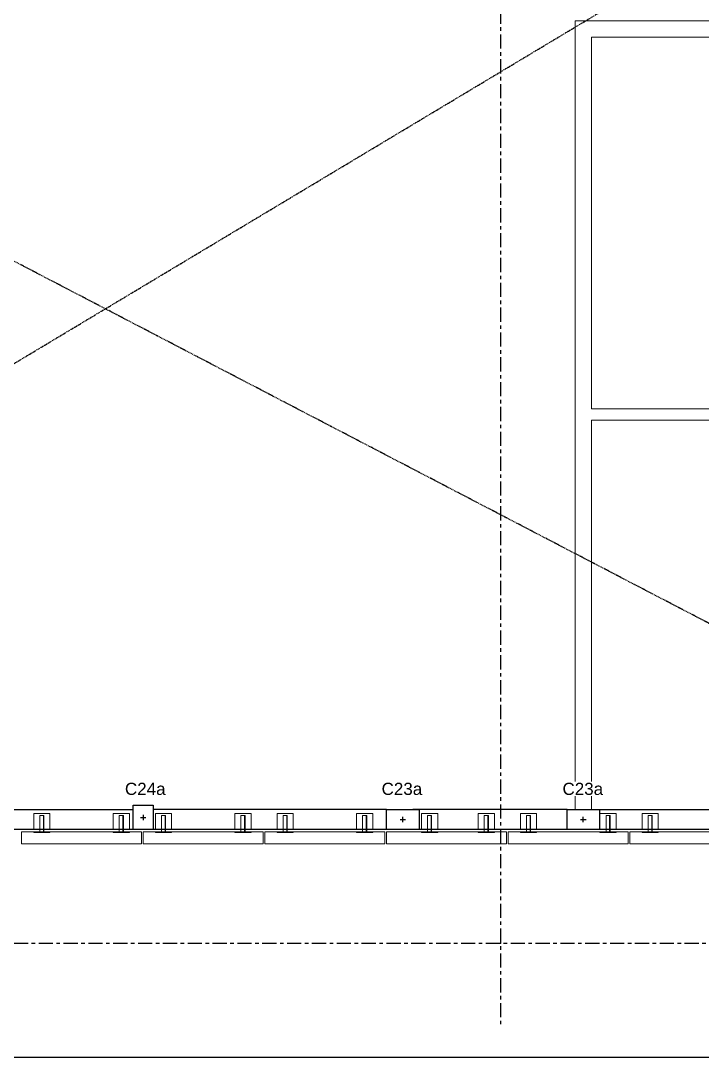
# Model space of a CAD drawing. Header units: millimetres. Extents: x 663313 to 1226001, y 1431724 to 1620898.
# Drawn here: x 704023 to 712425, y 1505819 to 1518600 of the extents above; entities that cross this region are included whole.
import ezdxf
from ezdxf.enums import TextEntityAlignment as Align

# ---------------------------------------------------------------- set-up
doc = ezdxf.new("R2010")
doc.units = ezdxf.units.MM
for name, pattern in [('CENTER', [50.8, 31.75, -6.35, 6.35, -6.35]), ('HIDDEN', [0.375, 0.25, -0.125]), ('TA_GL_000.70000', [1.925, 0.7, -0.175, 0.175, -0.175, 0.7]), ('XKITLINE00', [0]), ('XKITLINE02', [4, 2, -2])]:
    doc.linetypes.add(name, pattern=pattern)
for name, color, linetype in [('000 - 0_SYM_DWG_GRIDLINE_MAIN_COLOR_251', 7, 'Continuous'), ('000 - 0_SYM_DWG_SLOPE-SYM_TEXT_COLOR_3', 7, 'Continuous'), ('000 - GRID', 7, 'CENTER'), ('_PP-Dim', 7, 'Continuous'), ('BR', 7, 'Continuous'), ('CVA044__', 7, 'Continuous'), ('DIM', 7, 'Continuous')]:
    doc.layers.add(name, color=color, linetype=linetype)
doc.layers.add('Part', color=7, linetype='Continuous', lineweight=0)
doc.styles.add('Arial', font='arial.ttf')
doc.styles.add('TA', font='', dxfattribs={"height": 4.5})
doc.styles.get('TA').set_extended_font_data('Cordia New')

# ---------------------------------------------------------------- blocks, each defined once
blk = doc.blocks.new('*U4785')
at = {"layer": '000 - 0_SYM_DWG_GRIDLINE_MAIN_COLOR_251', "color": 7, "linetype": 'ByBlock', "ltscale": 5}
blk.add_line((20, 0), (-316, 0), dxfattribs=at)
at = {"layer": '000 - 0_SYM_DWG_GRIDLINE_MAIN_COLOR_251', "color": 7}
blk.add_point((-296, 0), dxfattribs=at)
at = {"color": 7, "style": 'TA', "flags": 1}
blk.add_attdef('LOCATION', (6, -6), '', height=4.5, rotation=270, dxfattribs=at)
at = {"layer": '000 - 0_SYM_DWG_SLOPE-SYM_TEXT_COLOR_3', "color": 7, "style": 'Arial'}
blk.add_attdef('GRID-HEAD', text='', height=4, rotation=270, dxfattribs=at).set_placement((41.25, 0), align=Align.MIDDLE_CENTER)
blk = doc.blocks.new('*U4786')
at = {"layer": '000 - 0_SYM_DWG_GRIDLINE_MAIN_COLOR_251', "color": 7, "linetype": 'ByBlock', "ltscale": 5}
blk.add_line((76, 0), (-538, 0), dxfattribs=at)
at = {"color": 7, "style": 'TA', "flags": 1}
blk.add_attdef('LOCATION', (6, -6), '', height=4.5, rotation=270, dxfattribs=at)
at = {"layer": '000 - 0_SYM_DWG_SLOPE-SYM_TEXT_COLOR_3', "color": 7, "style": 'Arial'}
blk.add_attdef('GRID-HEAD', text='', height=4, rotation=180, dxfattribs=at).set_placement((154.09, 0), align=Align.MIDDLE_CENTER)
blk = doc.blocks.new('W-1-PP18-ST_ENT4_REV00_20260531-225107_LOPF_DIMS')
at = {"layer": '000 - GRID', "color": 7, "linetype": 'TA_GL_000.70000'}
for name, p, xscale, yscale, zscale, rotation in [('*U4785', (12000, -0.3), 50.00000000000044, 50.00000000000044, 50.00000000000044, 90), ('*U4786', (0, -14800), 50.00000000000038, 50.00000000000038, 50.00000000000038, 180)]:
    blk.add_blockref(name, p, dxfattribs=dict(at, xscale=xscale, yscale=yscale, zscale=zscale, rotation=rotation))
blk = doc.blocks.new('C25')
at = {"layer": 'BR', "color": 7}
for p, q in [((-0.034, 0), (0.034, 0)), ((0, 0.034), (0, -0.034))]:
    blk.add_line(p, q, dxfattribs=at)
at = {"layer": 'BR', "color": 7, "ltscale": 5}
blk.add_lwpolyline([(-0.125, 0.2), (0.125, 0.2), (0.125, -0.2), (-0.125, -0.2)], close=True, dxfattribs=at)
blk = doc.blocks.new('C24a')
at = {"layer": 'BR', "color": 7}
for p, q in [((0.034, 0), (-0.034, 0)), ((0, 0.034), (0, -0.034))]:
    blk.add_line(p, q, dxfattribs=at)
at = {"layer": 'BR', "color": 7, "ltscale": 5}
blk.add_lwpolyline([(0.15, 0.125), (0.15, -0.125), (-0.15, -0.125), (-0.15, 0.125)], close=True, dxfattribs=at)
blk = doc.blocks.new('44')
at = {"layer": 'Part', "color": 7, "linetype": 'XKITLINE02', "lineweight": 0}
for p, q in [((19.989, 35.521), (19.789, 35.521)), ((19.989, 34.541), (19.789, 34.541)), ((19.989, 34.021), (19.789, 34.021)), ((19.989, 33.041), (19.789, 33.041)), ((19.989, 32.521), (19.789, 32.521)), ((19.989, 31.541), (19.789, 31.541)), ((19.989, 30.741), (19.789, 30.741)), ((19.989, 30.041), (19.789, 30.041)), ((19.989, 29.521), (19.789, 29.521)), ((19.989, 28.541), (19.789, 28.541)), ((19.989, 28.021), (19.789, 28.021))]:
    blk.add_line(p, q, dxfattribs=at)
at = {"layer": 'Part', "color": 7, "linetype": 'XKITLINE00', "lineweight": 0}
for points in [[(19.789, 35.791), (19.789, 34.311), (19.639, 34.311), (19.639, 35.791)], [(19.789, 34.291), (19.789, 32.811), (19.639, 32.811), (19.639, 34.291)], [(19.639, 31.311), (19.639, 32.791), (19.789, 32.791), (19.789, 31.311)], [(19.789, 31.291), (19.789, 29.811), (19.639, 29.811), (19.639, 31.291)], [(19.789, 29.791), (19.789, 28.311), (19.639, 28.311), (19.639, 29.791)], [(19.639, 26.811), (19.639, 28.291), (19.789, 28.291), (19.789, 26.811)]]:
    blk.add_lwpolyline(points, close=True, dxfattribs=at)
at = {"layer": 'Part', "color": 7, "linetype": 'HIDDEN', "lineweight": 0, "ltscale": 8}
for points in [[(19.789, 35.641), (19.779, 35.641), (19.779, 35.441), (19.789, 35.441)], [(19.789, 34.661), (19.779, 34.661), (19.779, 34.461), (19.789, 34.461)], [(19.789, 34.141), (19.779, 34.141), (19.779, 33.941), (19.789, 33.941)], [(19.789, 33.161), (19.779, 33.161), (19.779, 32.961), (19.789, 32.961)], [(19.789, 32.641), (19.779, 32.641), (19.779, 32.441), (19.789, 32.441)], [(19.789, 31.661), (19.779, 31.661), (19.779, 31.461), (19.789, 31.461)], [(19.789, 30.861), (19.779, 30.861), (19.779, 30.661), (19.789, 30.661)], [(19.789, 30.161), (19.779, 30.161), (19.779, 29.961), (19.789, 29.961)], [(19.789, 29.641), (19.779, 29.641), (19.779, 29.441), (19.789, 29.441)], [(19.789, 28.661), (19.779, 28.661), (19.779, 28.461), (19.789, 28.461)], [(19.789, 28.141), (19.779, 28.141), (19.779, 27.941), (19.789, 27.941)]]:
    blk.add_lwpolyline(points, dxfattribs=at)
at = {"layer": 'Part', "color": 7, "linetype": 'XKITLINE02', "lineweight": 0}
for points in [[(19.789, 35.516), (19.989, 35.516), (19.989, 35.566), (19.789, 35.566)], [(19.789, 34.536), (19.989, 34.536), (19.989, 34.586), (19.789, 34.586)], [(19.789, 34.016), (19.989, 34.016), (19.989, 34.066), (19.789, 34.066)], [(19.789, 33.036), (19.989, 33.036), (19.989, 33.086), (19.789, 33.086)], [(19.789, 32.516), (19.989, 32.516), (19.989, 32.566), (19.789, 32.566)], [(19.789, 31.536), (19.989, 31.536), (19.989, 31.586), (19.789, 31.586)], [(19.789, 30.736), (19.989, 30.736), (19.989, 30.786), (19.789, 30.786)], [(19.789, 30.036), (19.989, 30.036), (19.989, 30.086), (19.789, 30.086)], [(19.789, 29.516), (19.989, 29.516), (19.989, 29.566), (19.789, 29.566)], [(19.789, 28.536), (19.989, 28.536), (19.989, 28.586), (19.789, 28.586)], [(19.789, 28.016), (19.989, 28.016), (19.989, 28.066), (19.789, 28.066)]]:
    blk.add_lwpolyline(points, dxfattribs=at)
at = {"layer": 'Part', "color": 7, "linetype": 'HIDDEN', "lineweight": 0, "ltscale": 8}
for points in [[(19.814, 35.441), (20.014, 35.441), (20.014, 35.641), (19.814, 35.641)], [(19.814, 34.461), (20.014, 34.461), (20.014, 34.661), (19.814, 34.661)], [(19.814, 33.941), (20.014, 33.941), (20.014, 34.141), (19.814, 34.141)], [(19.814, 32.961), (20.014, 32.961), (20.014, 33.161), (19.814, 33.161)], [(19.814, 32.441), (20.014, 32.441), (20.014, 32.641), (19.814, 32.641)], [(19.814, 31.461), (20.014, 31.461), (20.014, 31.661), (19.814, 31.661)], [(19.814, 30.661), (20.014, 30.661), (20.014, 30.861), (19.814, 30.861)], [(19.814, 29.961), (20.014, 29.961), (20.014, 30.161), (19.814, 30.161)], [(19.814, 29.441), (20.014, 29.441), (20.014, 29.641), (19.814, 29.641)], [(19.814, 28.461), (20.014, 28.461), (20.014, 28.661), (19.814, 28.661)], [(19.814, 27.941), (20.014, 27.941), (20.014, 28.141), (19.814, 28.141)]]:
    blk.add_lwpolyline(points, close=True, dxfattribs=at)
blk = doc.blocks.new('W-1-PP18-ST_ENT4_REV00_20260531-225334_LOPF_PL')
at = {"layer": 'DIM', "color": 7, "linetype": 'HIDDEN', "ltscale": 50}
for p, q in [((-3080, -13100), (16345, -1450)), ((18970, -13150), (-2309, -2059))]:
    blk.add_line(p, q, dxfattribs=at)
at = {"layer": 'DIM', "color": 7}
for p, q in [((7469, -13400), (4719, -13400)), ((18970, -13400), (13120, -13400))]:
    blk.add_line(p, q, dxfattribs=at)
for points in [[(4719, -13150), (7469, -13150)], [(10595, -13150), (7719, -13150)], [(12820, -13150), (10920, -13150)], [(13119, -13150), (18970, -13150)], [(10595, -13400), (7719, -13400)], [(12820, -13400), (10920, -13400)]]:
    blk.add_lwpolyline(points, dxfattribs=at)
at = {"layer": 'Part', "color": 7, "linetype": 'XKITLINE00', "lineweight": 0}
blk.add_lwpolyline([(12920, -13150), (12920, -3426), (16345, -3426), (16345, -3626), (13120, -3626), (13120, -8210), (16970, -8210), (16970, -8350), (13120, -8350), (13120, -13150)], close=True, dxfattribs=at)
at = {"color": 7, "xscale": 1000.000000000001, "yscale": 1000.000000000001, "zscale": 1000.000000000001, "rotation": 89.99860513390374}
blk.add_blockref('C24a', (7594, -13250), dxfattribs=at)
at = {"layer": 'DIM', "color": 7, "xscale": 1000, "yscale": 1000, "zscale": 1000, "rotation": 89.99860517248617}
for p in [(10795, -13275), (13020, -13275)]:
    blk.add_blockref('C25', p, dxfattribs=at)
at = {"layer": 'CVA044__', "color": 7, "char_height": 150, "attachment_point": 5, "style": 'Arial', "bg_fill": 3, "box_fill_scale": 1.1, "bg_fill_color": 256, "bg_fill_true_color": 13158600, "bg_fill_transparency": 0}
for s, insert in [('\\A1;C24a', (7620, -12898)), ('\\A1;C23a', (10784, -12898)), ('\\A1;C23a', (13014, -12898))]:
    blk.add_mtext(s, dxfattribs=dict(at, insert=insert))
at = {"color": 7, "xscale": 1000.000000000001, "yscale": 1000.000000000001, "zscale": 1000.000000000001, "rotation": 90}
blk.add_blockref('44', (41886, -33214), dxfattribs=at)

msp = doc.modelspace()

# ---------------------------------------------------------------- linework, layer by layer
at = {"layer": '_PP-Dim', "color": 7}
msp.add_lwpolyline([(687862.5634, 1505819.1136), (726612.5634, 1505819.1136), (726612.5634, 1525819.1136), (687862.5634, 1525819.1136)], close=True, dxfattribs=at)

# ---------------------------------------------------------------- block references
at = {"layer": 'DIM', "color": 7}
msp.add_blockref('W-1-PP18-ST_ENT4_REV00_20260531-225107_LOPF_DIMS', (697937.9499, 1522025.7857), dxfattribs=at)
msp.add_blockref('W-1-PP18-ST_ENT4_REV00_20260531-225107_LOPF_DIMS', (697937.9499, 1522025.7857), dxfattribs=at)

# ---------------------------------------------------------------- next in the draw order: block references
at = {"color": 7}
msp.add_blockref('W-1-PP18-ST_ENT4_REV00_20260531-225334_LOPF_PL', (697937.9499, 1522025.7857), dxfattribs=at)

doc.saveas('drawing.dxf')
